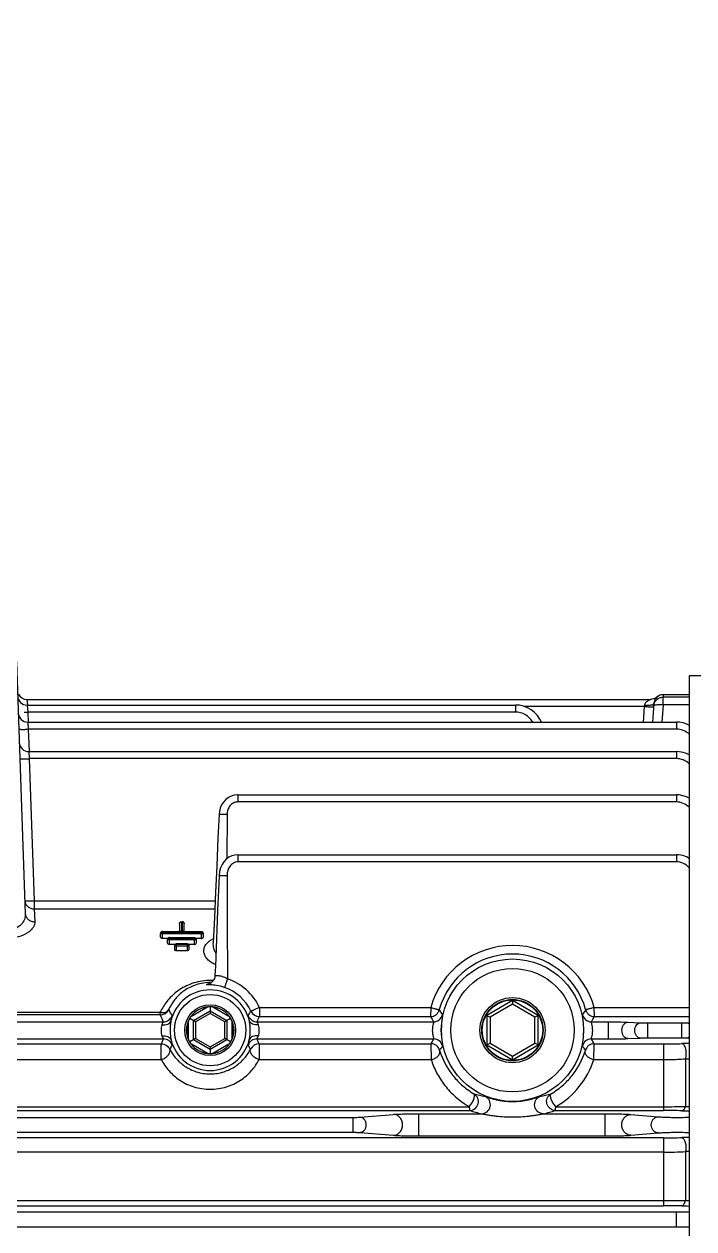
# Model space of a CAD drawing. Header units: millimetres. Extents: x -6 to 705, y -10 to 538.
# Drawn here: x 197.088 to 199.375, y 219.855 to 223.967 of the extents above; entities that cross this region are included whole.
import ezdxf

# ---------------------------------------------------------------- set-up
doc = ezdxf.new("R2010")
doc.units = ezdxf.units.MM
doc.layers.add('02___PRT_ALL_AXES', color=7, linetype='Continuous')

msp = doc.modelspace()

# ---------------------------------------------------------------- linework, layer by layer
at = {"color": 8, "linetype": 'Continuous', "lineweight": -3}
for p, q in [((197.0623, 221.7916), (197.0924, 220.9308)), ((197.0979, 221.6626), (197.0995, 221.6434)), ((197.098, 221.6626), (199.2274, 221.6626)), ((199.2277, 221.6626), (199.2277, 221.6626)), ((199.2382, 221.6481), (199.2338, 221.5849)), ((199.2491, 221.6706), (199.2489, 221.6705)), ((199.2489, 221.6704), (199.2491, 221.6706)), ((199.2704, 221.6787), (199.2698, 221.6701)), ((199.2698, 221.6436), (199.2698, 221.6701)), ((199.3589, 221.6701), (199.2698, 221.6701)), ((199.3589, 221.6787), (199.2703, 221.6787)), ((197.0986, 221.6434), (198.7656, 221.6434)), ((197.0986, 221.6434), (197.1005, 221.6192)), ((198.7656, 221.6192), (197.1005, 221.6192)), ((197.1005, 221.6192), (197.1017, 221.5849)), ((198.7656, 221.6434), (198.7656, 221.6192)), ((199.2053, 221.6384), (198.7957, 221.6384)), ((199.2053, 221.6384), (199.2015, 221.5849)), ((199.206, 221.643), (199.2053, 221.6384)), ((199.2698, 221.6436), (199.2657, 221.5849)), ((199.3589, 221.6436), (199.2698, 221.6436)), ((197.1007, 221.5849), (199.3152, 221.5849)), ((197.1007, 221.5849), (197.1026, 221.5607)), ((199.3152, 221.5849), (199.3152, 221.5607)), ((199.3152, 221.5607), (197.1026, 221.5607)), ((197.1026, 221.5607), (197.1052, 221.4845)), ((197.1042, 221.4845), (199.3152, 221.4845)), ((197.1042, 221.4845), (197.1061, 221.4603)), ((199.3152, 221.4845), (199.3152, 221.4603)), ((199.3152, 221.4603), (197.1061, 221.4603)), ((197.1061, 221.4603), (197.123, 220.9749)), ((197.8183, 221.3369), (197.8182, 221.3126)), ((197.8183, 221.3369), (199.3152, 221.3369)), ((199.3152, 221.3369), (199.3152, 221.3126)), ((197.7549, 221.2801), (197.7538, 221.2704)), ((199.3152, 221.3126), (197.8182, 221.3126)), ((197.7538, 221.2704), (197.781, 221.2704)), ((197.781, 221.2704), (197.7808, 221.1185)), ((197.8183, 221.1325), (197.8182, 221.1081)), ((197.8183, 221.1325), (199.3152, 221.1325)), ((199.3152, 221.1325), (199.3152, 221.1081)), ((199.3152, 221.1081), (197.8182, 221.1081)), ((197.7538, 221.0619), (197.7813, 221.062)), ((197.123, 220.9749), (197.7405, 220.9749)), ((197.123, 220.9749), (197.123, 220.9475)), ((197.123, 220.9475), (197.7393, 220.9475)), ((197.123, 220.9475), (197.1246, 220.9038)), ((197.5544, 220.8656), (197.5542, 220.8639)), ((197.5542, 220.8505), (197.5542, 220.8639)), ((197.5606, 220.8703), (197.6179, 220.8703)), ((197.5606, 220.8465), (197.5606, 220.8703)), ((197.5606, 220.8694), (197.6252, 220.8694)), ((197.6929, 220.8674), (197.5606, 220.8674)), ((197.6187, 220.8974), (197.6189, 220.8986)), ((197.6187, 220.8974), (197.6187, 220.8706)), ((197.6252, 220.9038), (197.6284, 220.9038)), ((197.6252, 220.9038), (197.6252, 220.8694)), ((197.6252, 220.9029), (197.6284, 220.9029)), ((197.6284, 220.9038), (197.6284, 220.8694)), ((197.6284, 220.8694), (197.6929, 220.8694)), ((197.6346, 220.899), (197.6348, 220.8974)), ((197.6348, 220.8706), (197.6348, 220.8974)), ((197.6351, 220.8703), (197.6929, 220.8703)), ((197.6929, 220.8703), (197.6929, 220.8465)), ((197.6991, 220.8656), (197.6993, 220.8639)), ((197.6993, 220.8639), (197.6993, 220.8505)), ((197.6993, 220.8619), (197.5542, 220.8619)), ((197.5784, 220.8465), (197.5606, 220.8465)), ((197.5786, 220.8453), (197.5784, 220.8436)), ((197.5784, 220.83), (197.5784, 220.8436)), ((197.6752, 220.8415), (197.5784, 220.8415)), ((197.5848, 220.85), (197.6687, 220.85)), ((197.5848, 220.8258), (197.5848, 220.85)), ((197.5848, 220.849), (197.6687, 220.849)), ((197.6687, 220.847), (197.5848, 220.847)), ((197.6026, 220.8258), (197.5848, 220.8258)), ((197.6028, 220.8242), (197.6026, 220.8225)), ((197.6026, 220.8087), (197.6026, 220.8225)), ((197.609, 220.829), (197.6445, 220.829)), ((197.609, 220.8044), (197.609, 220.829)), ((197.609, 220.8279), (197.6445, 220.8279)), ((197.6445, 220.8258), (197.609, 220.8258)), ((197.6445, 220.829), (197.6445, 220.8044)), ((197.6507, 220.8242), (197.651, 220.8225)), ((197.6687, 220.8258), (197.651, 220.8258)), ((197.651, 220.8225), (197.651, 220.8087)), ((197.6687, 220.85), (197.6687, 220.8258)), ((197.6749, 220.8453), (197.6752, 220.8436)), ((197.6929, 220.8465), (197.6752, 220.8465)), ((197.6752, 220.8436), (197.6752, 220.83)), ((197.651, 220.8204), (197.6026, 220.8204)), ((197.6445, 220.8044), (197.609, 220.8044)), ((197.6461, 220.8045), (197.6445, 220.8044)), ((197.7181, 220.6911), (197.7172, 220.6909)), ((198.7557, 220.6348), (198.6681, 220.5842)), ((198.7557, 220.6221), (198.6791, 220.5779)), ((198.8434, 220.5842), (198.7557, 220.6348)), ((198.7557, 220.6348), (198.7557, 220.6221)), ((198.8324, 220.5779), (198.7557, 220.6221)), ((197.5529, 220.5942), (196.7329, 220.5942)), ((197.5529, 220.5857), (196.7329, 220.5857)), ((197.5529, 220.5857), (197.5529, 220.5942)), ((197.6594, 220.5817), (197.714, 220.6132)), ((197.6663, 220.5666), (197.7235, 220.5997)), ((197.7235, 220.5909), (197.6739, 220.5622)), ((197.7235, 220.6137), (197.7235, 220.5909)), ((197.7235, 220.5997), (197.7808, 220.5666)), ((197.7732, 220.5622), (197.7235, 220.5909)), ((197.7331, 220.6132), (197.7877, 220.5817)), ((197.8918, 220.6109), (197.8918, 220.58)), ((197.8918, 220.6109), (198.4764, 220.6109)), ((197.8918, 220.58), (198.476, 220.58)), ((198.4764, 220.6109), (198.476, 220.58)), ((198.5059, 220.6039), (198.5056, 220.6025)), ((198.6681, 220.5842), (198.6681, 220.483)), ((198.6681, 220.5842), (198.6791, 220.5779)), ((198.6791, 220.5779), (198.6791, 220.4893)), ((198.8434, 220.5842), (198.8324, 220.5779)), ((198.8324, 220.4893), (198.8324, 220.5779)), ((198.8434, 220.483), (198.8434, 220.5842)), ((199.0059, 220.6025), (199.0056, 220.6039)), ((199.0351, 220.6109), (199.3589, 220.6109)), ((199.0354, 220.58), (199.0351, 220.6109)), ((199.0354, 220.58), (199.3589, 220.58)), ((196.7226, 220.5621), (197.5632, 220.5621)), ((197.6498, 220.5021), (197.6498, 220.5651)), ((197.6739, 220.5622), (197.6542, 220.5737)), ((197.6663, 220.5006), (197.6663, 220.5666)), ((197.6739, 220.5622), (197.6739, 220.505)), ((197.7929, 220.5737), (197.7732, 220.5622)), ((197.7732, 220.505), (197.7732, 220.5622)), ((197.7808, 220.5666), (197.7808, 220.5006)), ((197.7973, 220.5651), (197.7973, 220.5021)), ((197.8838, 220.5621), (198.4864, 220.5621)), ((199.0251, 220.5621), (199.0838, 220.5621)), ((199.0838, 220.5036), (199.0838, 220.5621)), ((199.1493, 220.5609), (199.192, 220.5589)), ((199.2178, 220.5073), (199.2178, 220.5583)), ((199.2178, 220.5583), (199.3338, 220.5583)), ((199.3338, 220.5073), (199.3338, 220.5583)), ((199.3489, 220.5587), (199.3589, 220.5592)), ((196.722, 220.5036), (197.5638, 220.5036)), ((197.6739, 220.505), (197.6542, 220.4936)), ((197.7235, 220.4675), (197.6663, 220.5006)), ((197.6739, 220.505), (197.7235, 220.4763)), ((197.7235, 220.4763), (197.7732, 220.505)), ((197.7808, 220.5006), (197.7235, 220.4675)), ((197.7929, 220.4936), (197.7732, 220.505)), ((197.8833, 220.5036), (198.4867, 220.5036)), ((199.0247, 220.5036), (199.0838, 220.5036)), ((199.1493, 220.5048), (199.192, 220.5068)), ((199.2178, 220.5073), (199.3338, 220.5073)), ((199.3489, 220.507), (199.3589, 220.5065)), ((196.7293, 220.487), (197.5565, 220.487)), ((197.5565, 220.4333), (197.5565, 220.487)), ((197.714, 220.454), (197.6594, 220.4855)), ((197.7235, 220.4763), (197.7235, 220.4535)), ((197.7877, 220.4855), (197.7331, 220.454)), ((197.8906, 220.487), (198.4772, 220.487)), ((197.8906, 220.487), (197.8906, 220.4333)), ((198.4772, 220.487), (198.4779, 220.4333)), ((198.5067, 220.4645), (198.5074, 220.4621)), ((198.6681, 220.483), (198.6791, 220.4893)), ((198.6681, 220.483), (198.7557, 220.4324)), ((198.6791, 220.4893), (198.7557, 220.4451)), ((198.7557, 220.4451), (198.8324, 220.4893)), ((198.7557, 220.4324), (198.8434, 220.483)), ((198.8434, 220.483), (198.8324, 220.4893)), ((199.0041, 220.4621), (199.0047, 220.4645)), ((199.0335, 220.4333), (199.0343, 220.487)), ((199.0343, 220.487), (199.2718, 220.487)), ((199.2718, 220.487), (199.2718, 220.2594)), ((196.7293, 220.4333), (197.5565, 220.4333)), ((197.8906, 220.4333), (198.4779, 220.4333)), ((198.7557, 220.4324), (198.7557, 220.4451)), ((199.0335, 220.4333), (199.2718, 220.4333)), ((199.3463, 220.4357), (199.3589, 220.4359)), ((199.3463, 220.4357), (199.3463, 220.2733)), ((198.6237, 220.3168), (198.6248, 220.3162)), ((198.8867, 220.3162), (198.8877, 220.3168)), ((195.6826, 220.2724), (198.6078, 220.2725)), ((195.6827, 220.2594), (198.609, 220.2594)), ((198.4364, 220.1726), (198.4364, 220.2484)), ((198.4364, 220.2484), (198.6502, 220.2484)), ((198.8612, 220.2484), (199.0726, 220.2484)), ((198.9025, 220.2594), (199.2718, 220.2594)), ((198.9037, 220.2725), (199.2718, 220.2724)), ((199.0726, 220.1726), (199.0726, 220.2484)), ((196.0747, 220.2359), (198.2112, 220.2359)), ((198.2112, 220.1851), (198.2112, 220.2359)), ((198.234, 220.2365), (198.3497, 220.2461)), ((199.1601, 220.246), (199.2535, 220.238)), ((199.2718, 220.1662), (195.014, 220.1662)), ((196.0747, 220.1851), (198.2112, 220.1851)), ((198.234, 220.1844), (198.3497, 220.1749)), ((198.4364, 220.1726), (199.0726, 220.1726)), ((199.1601, 220.1749), (199.2535, 220.183)), ((199.2718, 220.1662), (199.2718, 219.9346)), ((199.2718, 220.1171), (195.014, 220.1171)), ((199.3589, 220.1192), (199.3463, 220.1191)), ((199.3463, 220.1191), (199.3463, 219.9528)), ((195.014, 219.9522), (199.2718, 219.9522)), ((195.014, 219.9346), (199.2718, 219.9346)), ((199.3463, 219.9528), (199.3589, 219.9524)), ((194.9707, 219.9134), (199.3152, 219.9134)), ((199.3152, 219.8628), (199.3152, 219.9134)), ((194.9707, 219.8628), (199.3152, 219.8628))]:
    msp.add_line(p, q, dxfattribs=at)
for points in [[(199.2491, 221.6706), (199.244, 221.6669), (199.2378, 221.6642), (199.2312, 221.6628), (199.2277, 221.6626)], [(198.8542, 221.5849), (198.8493, 221.595), (198.8411, 221.6071), (198.8311, 221.6177), (198.8197, 221.6268), (198.807, 221.634), (198.7935, 221.6392), (198.7792, 221.6424), (198.7656, 221.6434)], [(199.3589, 221.574), (199.3506, 221.5781), (199.3382, 221.5821), (199.3255, 221.5844), (199.3152, 221.5849)], [(199.3589, 221.4733), (199.3503, 221.4775), (199.3379, 221.4817), (199.3252, 221.484), (199.3152, 221.4845)], [(197.8183, 221.3369), (197.816, 221.3368), (197.8057, 221.3355), (197.7955, 221.3324), (197.7858, 221.3274), (197.7769, 221.3206), (197.7691, 221.3123), (197.7627, 221.3026), (197.7579, 221.2918), (197.7549, 221.2801)], [(199.3589, 221.3252), (199.3499, 221.3298), (199.3375, 221.334), (199.3247, 221.3364), (199.3152, 221.3369)], [(197.7538, 221.2704), (197.7501, 221.1892), (197.7458, 221.095)], [(197.8183, 221.1325), (197.8074, 221.1314), (197.7973, 221.1285), (197.7876, 221.1237), (197.7787, 221.117), (197.7707, 221.1086), (197.764, 221.0986), (197.7588, 221.0873), (197.7553, 221.0748), (197.7538, 221.0619)], [(199.3589, 221.12), (199.3493, 221.1252), (199.3368, 221.1296), (199.324, 221.132), (199.3152, 221.1325)], [(197.7458, 221.095), (197.7418, 221.0048), (197.738, 220.9187), (197.7342, 220.8313)], [(197.7538, 221.0619), (197.7516, 221.0098), (197.7489, 220.9426), (197.7462, 220.8773), (197.7437, 220.8139), (197.7412, 220.7524), (197.74, 220.7202)], [(197.6354, 220.8703), (197.6355, 220.8703), (197.6354, 220.8703)], [(197.7378, 220.7099), (197.736, 220.706), (197.7338, 220.7024), (197.7311, 220.6993), (197.7283, 220.6967), (197.7253, 220.6945), (197.7225, 220.6929), (197.72, 220.6918), (197.7181, 220.6911)], [(197.74, 220.7202), (197.7399, 220.7185), (197.7391, 220.7141), (197.7378, 220.7099)]]:
    msp.add_lwpolyline(points, dxfattribs=at)
at = {"color": 1}
msp.add_circle((211.1234, 217.2284), 28.8225, dxfattribs=at)
at = {"color": 8, "linetype": 'Continuous', "lineweight": -3}
for centre, radius in [((198.7557, 220.5336), 0.243), ((198.7557, 220.5336), 0.2108), ((197.7235, 220.5336), 0.1215), ((197.7235, 220.5336), 0.0869), ((198.7557, 220.5336), 0.1111), ((198.7557, 220.5336), 0.1047), ((198.7557, 220.5336), 0.1031), ((197.7235, 220.5336), 0.0805)]:
    msp.add_circle(centre, radius, dxfattribs=at)
for centre, radius, start, end in [((197.0986, 221.6756), 0.0323, 182.269, 270), ((197.0979, 221.6948), 0.0323, 205.3506, 270), ((199.2713, 221.6458), 0.0332, 171.236, 175.9868), ((199.2719, 221.6457), 0.0338, 166.5601, 171.2238), ((199.2704, 221.6464), 0.0323, 90, 131.4163), ((197.1007, 221.6172), 0.0323, 182.2689, 270), ((197.0766, 222.2986), 0.6798, 270.9802, 272.0193), ((199.2545, 222.3437), 0.707, 266.0038, 267.0018), ((199.2152, 221.7818), 0.1391, 266.2003, 268.7636), ((199.215, 221.7651), 0.1224, 268.7037, 271.5052), ((197.1042, 221.5168), 0.0323, 182.2689, 270), ((317.0152, 221.2697), 119.234, 180.099839, 180.269672), ((197.5607, 220.8599), 0.00753, 90.066, 102.7266), ((197.5607, 220.8619), 0.00753, 90.0515, 101.9227), ((197.6929, 220.8619), 0.00753, 78.2983, 89.9493), ((197.6929, 220.8598), 0.00753, 77.1456, 89.9334), ((197.5848, 220.8393), 0.0076, 90.0634, 102.6013), ((197.5848, 220.8414), 0.0076, 90.0494, 101.8012), ((197.609, 220.8181), 0.00768, 90.0608, 102.4708), ((197.609, 220.8202), 0.00768, 90.0472, 101.6711), ((197.6445, 220.8202), 0.00768, 78.5257, 89.9534), ((197.6445, 220.8181), 0.00768, 77.4111, 89.9387), ((197.6687, 220.8414), 0.0076, 78.4078, 89.9513), ((197.6687, 220.8393), 0.0076, 77.2758, 89.9361), ((197.6687, 220.8355), 0.00966, 270.0758, 279.7661), ((197.6929, 220.8565), 0.01, 270.0659, 279.3439), ((197.7674, 220.7721), 0.0806, 113.9289, 119.0947), ((198.7557, 220.5327), 0.29, 15.6304, 164.3702), ((198.7557, 220.534), 0.2594, 15.6198, 164.3802), ((197.7235, 220.5158), 0.1873, 89.9933, 93.8799), ((197.7235, 220.5136), 0.1895, 86.8104, 89.9747), ((197.7236, 220.5325), 0.1856, 24.9593, 71.4992), ((197.7235, 220.5336), 0.1376, 13.2179, 166.7821), ((197.7236, 220.5425), 0.1536, 90.0052, 93.9459), ((197.7273, 220.6087), 0.0828, 95.5874, 96.7042), ((197.7287, 220.5941), 0.0976, 93.0175, 95.5735), ((197.7235, 220.5439), 0.1523, 88.5266, 89.9913), ((197.7235, 220.5339), 0.1534, 24.9554, 71.4898), ((197.5529, 220.618), 0.0323, 270.0339, 333.6317), ((197.9196, 220.7315), 0.3945, 201.6872, 205.4272), ((197.5632, 220.5944), 0.0323, 270.0584, 339.216), ((197.8503, 220.7394), 0.3009, 206.8259, 211.3466), ((197.7235, 220.5336), 0.0802, 96.8646, 143.1354), ((197.7235, 220.5336), 0.0802, 36.8646, 83.1354), ((197.5974, 220.739), 0.3001, 328.6599, 332.11), ((197.8839, 220.5944), 0.0323, 200.8157, 269.9584), ((197.8919, 220.6123), 0.0323, 205.1173, 269.9644), ((197.5374, 220.7271), 0.3837, 334.5326, 337.4647), ((198.476, 220.6107), 0.0307, 270.0495, 344.5237), ((199.0118, 220.8769), 0.6125, 208.9884, 210.9253), ((198.4863, 220.5928), 0.0307, 270.0647, 347.558), ((198.9525, 220.8837), 0.528, 212.1745, 214.2983), ((198.559, 220.8837), 0.528, 325.7017, 327.8255), ((199.0251, 220.5928), 0.0307, 192.4557, 269.9457), ((199.0355, 220.6107), 0.0307, 195.4772, 269.9534), ((198.5045, 220.8741), 0.6069, 329.0658, 331.0204), ((197.7235, 220.5336), 0.0802, 156.8646, 203.1354), ((197.7235, 220.5336), 0.0802, 336.8646, 23.1354), ((197.91, 220.3414), 0.3823, 154.8987, 157.616), ((197.5638, 220.4713), 0.0323, 21.3654, 89.9592), ((197.7235, 220.5336), 0.1376, 193.7509, 346.2491), ((197.8833, 220.4713), 0.0323, 90.0642, 158.68), ((197.5328, 220.3395), 0.387, 22.4005, 25.0848), ((199.0078, 220.1939), 0.6062, 149.2743, 151.0824), ((198.4867, 220.4729), 0.0307, 12.7824, 89.9463), ((199.0248, 220.4729), 0.0307, 90.0558, 167.221), ((198.4993, 220.1913), 0.6113, 28.9252, 30.7181), ((197.8502, 220.3292), 0.2989, 149.0264, 152.2249), ((197.7235, 220.5336), 0.0802, 216.8646, 263.1354), ((197.7235, 220.5336), 0.0802, 276.8646, 323.1354), ((197.5969, 220.3292), 0.2989, 27.775, 30.9735), ((197.8906, 220.4547), 0.0323, 90.0353, 154.6606), ((198.4772, 220.4563), 0.0307, 15.575, 89.9518), ((198.953, 220.1844), 0.5269, 145.9093, 147.8755), ((198.5585, 220.1844), 0.5269, 32.1245, 34.0907), ((199.0343, 220.4563), 0.0307, 90.0493, 164.4253), ((199.2722, 223.2154), 2.7284, 269.9924, 271.2951), ((199.5556, 210.9948), 9.4955, 91.18704, 91.3381), ((198.758, 220.5229), 0.2898, 300.1942, 341.9824), ((198.7597, 220.7955), 0.4979, 254.277, 258.6803), ((198.7524, 220.7929), 0.4952, 281.3077, 285.7351), ((198.7618, 220.7496), 0.5135, 252.6873, 257.4555), ((198.7506, 220.7463), 0.5101, 282.5285, 287.3287), ((199.2722, 223.3791), 3.1067, 269.9936, 271.3666), ((199.2722, 217.5224), 2.737, 88.7089, 90.0076), ((199.5556, 229.7787), 9.5227, 268.666, 268.81664), ((199.5528, 226.5074), 6.2375, 268.10269, 268.21851), ((199.2734, 223.1165), 2.9502, 269.9699, 271.1747), ((199.5599, 209.2874), 10.8818, 91.05845, 91.19029), ((199.2735, 221.4388), 1.3217, 269.9254, 273.1538), ((199.2722, 224.6495), 4.6973, 269.9959, 270.9039), ((199.2722, 216.8733), 3.0613, 88.8458, 90.0069), ((199.558, 230.6945), 10.7629, 268.80646, 268.93977)]:
    msp.add_arc(centre, radius, start, end, dxfattribs=at)
for centre, major_axis, start_param, end_param in [((197.7225, 220.5353), (0.0392, -0.0679), -2.72766, -2.605095), ((197.7225, 220.5353), (0.0392, -0.0679), -3.67809, -3.555525), ((197.7245, 220.5353), (-0.0392, -0.0679), -2.72766, -2.605095), ((197.7245, 220.5353), (-0.0392, -0.0679), -3.67809, -3.555525), ((197.7215, 220.5336), (-0.0784, 0), -0.536498, -0.413932), ((197.7255, 220.5336), (-0.0784, 0), -2.72766, -2.605095), ((197.7215, 220.5336), (-0.0784, 0), 0.413932, 0.536498), ((197.7225, 220.5319), (-0.0392, -0.0679), -0.536498, -0.413932), ((197.7245, 220.5319), (0.0392, -0.0679), 0.413932, 0.536498), ((197.7255, 220.5336), (-0.0784, 0), 2.605095, 2.72766), ((197.7225, 220.5319), (-0.0392, -0.0679), 0.413932, 0.536498), ((197.7245, 220.5319), (0.0392, -0.0679), -0.536498, -0.413932)]:
    msp.add_ellipse(centre, major_axis=major_axis, ratio=0.999675, start_param=start_param, end_param=end_param, dxfattribs=at)
for points, knots in [([(199.2277, 221.6626), (199.2278, 221.6625), (199.2273, 221.6624), (199.227, 221.6623), (199.2262, 221.662), (199.2252, 221.6615), (199.2237, 221.6608), (199.2221, 221.6601), (199.2198, 221.6589), (199.2168, 221.6571), (199.2134, 221.6546), (199.209, 221.6504), (199.2065, 221.6461), (199.206, 221.643)], [0, 0, 0, 0, 0.010597, 0.024057, 0.042117, 0.088438, 0.142762, 0.201978, 0.265057, 0.399411, 0.541334, 0.688942, 1, 1, 1, 1]), ([(199.2182, 221.6428), (199.2224, 221.6429), (199.2281, 221.6433), (199.2345, 221.6449), (199.2368, 221.646), (199.2375, 221.6467)], [0, 0, 0, 0, 0.630207, 0.851575, 1, 1, 1, 1]), ([(199.2375, 221.6467), (199.2376, 221.6468), (199.2379, 221.6472), (199.2381, 221.6477), (199.2382, 221.6481)], [0, 0, 0, 0, 0.283165, 1, 1, 1, 1]), ([(199.2376, 221.6402), (199.2379, 221.6442), (199.24, 221.6522), (199.2473, 221.6621), (199.2577, 221.6686), (199.2658, 221.6701), (199.2698, 221.6701)], [0, 0, 0, 0, 0.249656, 0.499506, 0.749642, 1, 1, 1, 1]), ([(199.2489, 221.6705), (199.2484, 221.67), (199.2437, 221.6654), (199.2404, 221.6592), (199.239, 221.6535)], [0, 0, 0, 0, 0.105032, 1, 1, 1, 1]), ([(198.8248, 221.585), (198.8189, 221.5952), (198.8014, 221.6128), (198.7774, 221.6192), (198.7656, 221.6192)], [0, 0, 0, 0, 0.499891, 1, 1, 1, 1]), ([(199.2176, 221.6376), (199.2202, 221.6375), (199.2241, 221.6373), (199.2289, 221.6372), (199.2318, 221.6371), (199.2341, 221.6372), (199.2359, 221.6372), (199.2368, 221.6373), (199.2374, 221.6374), (199.2374, 221.6376)], [0, 0, 0, 0, 0.405962, 0.577719, 0.723715, 0.841002, 0.926824, 0.979692, 1, 1, 1, 1]), ([(199.2383, 221.6413), (199.2382, 221.6412), (199.2379, 221.6409), (199.2376, 221.6405), (199.2376, 221.6402)], [0, 0, 0, 0, 0.300403, 1, 1, 1, 1]), ([(199.2698, 221.6436), (199.2662, 221.6438), (199.2595, 221.6441), (199.2503, 221.6439), (199.2438, 221.6432), (199.2401, 221.6422), (199.2388, 221.6416), (199.2383, 221.6413)], [0, 0, 0, 0, 0.337893, 0.63704, 0.86449, 0.944338, 1, 1, 1, 1]), ([(197.0703, 221.561), (197.0703, 221.5609), (197.0706, 221.5608), (197.071, 221.5607), (197.0718, 221.5606), (197.0734, 221.5605), (197.0761, 221.5604), (197.0801, 221.5603), (197.0849, 221.5603), (197.0925, 221.5604), (197.0985, 221.5606), (197.1026, 221.5607)], [0, 0, 0, 0, 0.006429, 0.021404, 0.04549, 0.078639, 0.171086, 0.295083, 0.446103, 0.618508, 1, 1, 1, 1]), ([(199.359, 221.5444), (199.353, 221.5495), (199.3391, 221.5578), (199.3231, 221.5607), (199.3152, 221.5607)], [0, 0, 0, 0, 0.500003, 1, 1, 1, 1]), ([(197.0739, 221.4606), (197.0739, 221.4605), (197.0741, 221.4604), (197.0746, 221.4603), (197.0754, 221.4602), (197.0769, 221.4601), (197.0796, 221.4599), (197.0836, 221.4599), (197.0884, 221.4599), (197.096, 221.46), (197.102, 221.4601), (197.1061, 221.4603)], [0, 0, 0, 0, 0.006429, 0.021404, 0.04549, 0.078639, 0.171086, 0.295083, 0.446103, 0.618508, 1, 1, 1, 1]), ([(199.359, 221.4432), (199.3531, 221.4485), (199.3392, 221.4572), (199.3232, 221.4603), (199.3152, 221.4603)], [0, 0, 0, 0, 0.500046, 1, 1, 1, 1]), ([(197.8182, 221.3126), (197.8131, 221.3126), (197.8026, 221.31), (197.7903, 221.2999), (197.7827, 221.286), (197.781, 221.2755), (197.781, 221.2704)], [0, 0, 0, 0, 0.249712, 0.499636, 0.749763, 1, 1, 1, 1]), ([(199.359, 221.2944), (199.3532, 221.3), (199.3395, 221.3092), (199.3232, 221.3126), (199.3152, 221.3126)], [0, 0, 0, 0, 0.50013, 1, 1, 1, 1]), ([(197.8182, 221.1081), (197.8128, 221.1081), (197.8019, 221.1049), (197.7899, 221.0933), (197.7828, 221.0783), (197.7813, 221.0674), (197.7813, 221.062)], [0, 0, 0, 0, 0.249285, 0.499219, 0.74955, 1, 1, 1, 1]), ([(199.359, 221.088), (199.3534, 221.094), (199.34, 221.1042), (199.3234, 221.1081), (199.3152, 221.1081)], [0, 0, 0, 0, 0.50032, 1, 1, 1, 1]), ([(197.0908, 220.9751), (197.0908, 220.9751), (197.0911, 220.9749), (197.0915, 220.9749), (197.0923, 220.9748), (197.0939, 220.9746), (197.0966, 220.9745), (197.1006, 220.9745), (197.1054, 220.9745), (197.113, 220.9745), (197.1189, 220.9747), (197.123, 220.9749)], [0, 0, 0, 0, 0.006428, 0.0214, 0.045483, 0.078631, 0.171077, 0.295072, 0.446094, 0.618502, 1, 1, 1, 1]), ([(197.0908, 220.9751), (197.0909, 220.9715), (197.0929, 220.9639), (197.1002, 220.9548), (197.1108, 220.9488), (197.1189, 220.9475), (197.123, 220.9475)], [0, 0, 0, 0, 0.236807, 0.481429, 0.736859, 1, 1, 1, 1]), ([(197.0924, 220.9308), (197.0926, 220.9244), (197.0901, 220.9107), (197.078, 220.8921), (197.0572, 220.8777), (197.0392, 220.8743), (197.0298, 220.8744)], [0, 0, 0, 0, 0.205972, 0.432652, 0.696407, 1, 1, 1, 1]), ([(197.0924, 220.9308), (197.0925, 220.9272), (197.0945, 220.9198), (197.1018, 220.9108), (197.1124, 220.905), (197.1205, 220.9037), (197.1246, 220.9038)], [0, 0, 0, 0, 0.23405, 0.47789, 0.734679, 1, 1, 1, 1]), ([(197.1246, 220.9038), (197.1247, 220.9004), (197.1237, 220.8933), (197.1188, 220.8832), (197.1107, 220.8737), (197.0947, 220.8613), (197.0674, 220.8501), (197.0429, 220.8471), (197.0298, 220.8471)], [0, 0, 0, 0, 0.083438, 0.173977, 0.27626, 0.393284, 0.673413, 1, 1, 1, 1]), ([(197.5542, 220.8639), (197.5542, 220.8651), (197.5553, 220.8677), (197.5578, 220.8689), (197.5591, 220.8692)], [0, 0, 0, 0, 0.475413, 1, 1, 1, 1]), ([(197.5542, 220.8619), (197.5542, 220.8631), (197.5553, 220.8657), (197.5577, 220.8669), (197.559, 220.8672)], [0, 0, 0, 0, 0.475183, 1, 1, 1, 1]), ([(197.5606, 220.8703), (197.5593, 220.8703), (197.5564, 220.8694), (197.5548, 220.8669), (197.5544, 220.8656)], [0, 0, 0, 0, 0.499827, 1, 1, 1, 1]), ([(197.6184, 220.8703), (197.619, 220.8703), (197.6212, 220.8702), (197.6235, 220.8698), (197.6252, 220.8694)], [0, 0, 0, 0, 0.243481, 1, 1, 1, 1]), ([(197.6187, 220.8974), (197.6187, 220.899), (197.6201, 220.9024), (197.6235, 220.9038), (197.6252, 220.9038)], [0, 0, 0, 0, 0.499195, 1, 1, 1, 1]), ([(197.6187, 220.8706), (197.6187, 220.8711), (197.6188, 220.8719), (197.6199, 220.8728), (197.6216, 220.8723), (197.6234, 220.8711), (197.6246, 220.87), (197.6252, 220.8694)], [0, 0, 0, 0, 0.15979, 0.2586, 0.455887, 0.705626, 1, 1, 1, 1]), ([(197.6189, 220.8986), (197.6192, 220.8999), (197.621, 220.9022), (197.6238, 220.9029), (197.6252, 220.9029)], [0, 0, 0, 0, 0.478103, 1, 1, 1, 1]), ([(197.6348, 220.8974), (197.6348, 220.899), (197.6335, 220.9024), (197.63, 220.9038), (197.6284, 220.9038)], [0, 0, 0, 0, 0.499205, 1, 1, 1, 1]), ([(197.6284, 220.9029), (197.6297, 220.9029), (197.6323, 220.9022), (197.6342, 220.9001), (197.6346, 220.899)], [0, 0, 0, 0, 0.519518, 1, 1, 1, 1]), ([(197.6348, 220.8706), (197.6348, 220.8711), (197.6348, 220.8719), (197.6336, 220.8728), (197.6319, 220.8723), (197.6302, 220.8711), (197.629, 220.87), (197.6284, 220.8694)], [0, 0, 0, 0, 0.15957, 0.258483, 0.45578, 0.705561, 1, 1, 1, 1]), ([(197.6351, 220.8703), (197.6346, 220.8703), (197.6323, 220.8702), (197.63, 220.8698), (197.6284, 220.8694)], [0, 0, 0, 0, 0.243499, 1, 1, 1, 1]), ([(197.6929, 220.8703), (197.6943, 220.8703), (197.6971, 220.8694), (197.6988, 220.8669), (197.6991, 220.8656)], [0, 0, 0, 0, 0.499827, 1, 1, 1, 1]), ([(197.6993, 220.8639), (197.6993, 220.8651), (197.6982, 220.8677), (197.6957, 220.8689), (197.6944, 220.8692)], [0, 0, 0, 0, 0.475328, 1, 1, 1, 1]), ([(197.6993, 220.8619), (197.6993, 220.8631), (197.6983, 220.8657), (197.6959, 220.8669), (197.6946, 220.8672)], [0, 0, 0, 0, 0.475236, 1, 1, 1, 1]), ([(197.5606, 220.8465), (197.5598, 220.8465), (197.5581, 220.8467), (197.5556, 220.8477), (197.5542, 220.8494), (197.5542, 220.8505)], [0, 0, 0, 0, 0.32728, 0.607389, 1, 1, 1, 1]), ([(197.5784, 220.8436), (197.5784, 220.8448), (197.5795, 220.8474), (197.582, 220.8486), (197.5833, 220.8489)], [0, 0, 0, 0, 0.473758, 1, 1, 1, 1]), ([(197.5784, 220.8415), (197.5784, 220.8427), (197.5795, 220.8453), (197.5819, 220.8465), (197.5832, 220.8468)], [0, 0, 0, 0, 0.47355, 1, 1, 1, 1]), ([(197.5848, 220.8258), (197.5839, 220.8258), (197.5823, 220.8261), (197.5797, 220.8271), (197.5784, 220.8289), (197.5784, 220.83)], [0, 0, 0, 0, 0.325001, 0.603412, 1, 1, 1, 1]), ([(197.5848, 220.85), (197.5835, 220.85), (197.5806, 220.8491), (197.579, 220.8466), (197.5786, 220.8453)], [0, 0, 0, 0, 0.499826, 1, 1, 1, 1]), ([(197.6026, 220.8225), (197.6026, 220.8237), (197.6037, 220.8263), (197.6062, 220.8275), (197.6075, 220.8278)], [0, 0, 0, 0, 0.472018, 1, 1, 1, 1]), ([(197.6026, 220.8204), (197.6026, 220.8216), (197.6037, 220.8241), (197.6061, 220.8253), (197.6074, 220.8256)], [0, 0, 0, 0, 0.471834, 1, 1, 1, 1]), ([(197.609, 220.829), (197.6076, 220.829), (197.6048, 220.8281), (197.6032, 220.8255), (197.6028, 220.8242)], [0, 0, 0, 0, 0.499824, 1, 1, 1, 1]), ([(197.6445, 220.829), (197.6459, 220.829), (197.6487, 220.8281), (197.6504, 220.8255), (197.6507, 220.8242)], [0, 0, 0, 0, 0.499824, 1, 1, 1, 1]), ([(197.651, 220.8225), (197.651, 220.8237), (197.6498, 220.8263), (197.6473, 220.8275), (197.646, 220.8278)], [0, 0, 0, 0, 0.471932, 1, 1, 1, 1]), ([(197.651, 220.8204), (197.651, 220.8216), (197.6499, 220.8241), (197.6475, 220.8253), (197.6462, 220.8256)], [0, 0, 0, 0, 0.471889, 1, 1, 1, 1]), ([(197.6687, 220.85), (197.6701, 220.85), (197.6729, 220.8491), (197.6746, 220.8466), (197.6749, 220.8453)], [0, 0, 0, 0, 0.499826, 1, 1, 1, 1]), ([(197.6752, 220.8436), (197.6752, 220.8448), (197.674, 220.8474), (197.6715, 220.8486), (197.6702, 220.8489)], [0, 0, 0, 0, 0.473672, 1, 1, 1, 1]), ([(197.6752, 220.83), (197.6752, 220.8291), (197.6739, 220.8269), (197.6716, 220.8262), (197.6703, 220.826)], [0, 0, 0, 0, 0.410222, 1, 1, 1, 1]), ([(197.6752, 220.8415), (197.6752, 220.8427), (197.6741, 220.8453), (197.6717, 220.8465), (197.6704, 220.8468)], [0, 0, 0, 0, 0.473604, 1, 1, 1, 1]), ([(197.6993, 220.8505), (197.6993, 220.8496), (197.698, 220.8475), (197.6958, 220.8468), (197.6945, 220.8466)], [0, 0, 0, 0, 0.405775, 1, 1, 1, 1]), ([(197.7414, 220.7572), (197.7359, 220.7594), (197.726, 220.7647), (197.7139, 220.775), (197.7058, 220.7866), (197.7017, 220.7989), (197.7018, 220.8114), (197.7065, 220.8234), (197.7155, 220.8342), (197.7236, 220.8399), (197.7282, 220.8425)], [0, 0, 0, 0, 0.156876, 0.295013, 0.416812, 0.526942, 0.632132, 0.740723, 0.861161, 1, 1, 1, 1]), ([(197.743, 220.797), (197.7398, 220.8022), (197.7351, 220.8134), (197.7339, 220.8255), (197.7342, 220.8313)], [0, 0, 0, 0, 0.50895, 1, 1, 1, 1]), ([(197.609, 220.8044), (197.6081, 220.8044), (197.6064, 220.8047), (197.6039, 220.8058), (197.6026, 220.8076), (197.6026, 220.8087)], [0, 0, 0, 0, 0.322703, 0.59943, 1, 1, 1, 1]), ([(197.651, 220.8087), (197.651, 220.8078), (197.6497, 220.8056), (197.6475, 220.8048), (197.6461, 220.8045)], [0, 0, 0, 0, 0.41463, 1, 1, 1, 1]), ([(197.7108, 220.7027), (197.6915, 220.7014), (197.6551, 220.6932), (197.6091, 220.6672), (197.575, 220.6335), (197.559, 220.6075), (197.5529, 220.5942)], [0, 0, 0, 0, 0.289348, 0.547868, 0.78116, 1, 1, 1, 1]), ([(197.7489, 220.7192), (197.7477, 220.7194), (197.7455, 220.7195), (197.7425, 220.7196), (197.7411, 220.7197), (197.74, 220.72), (197.74, 220.7202)], [0, 0, 0, 0, 0.423685, 0.735562, 0.926542, 1, 1, 1, 1]), ([(197.7825, 220.7085), (197.7768, 220.7119), (197.7659, 220.7167), (197.7542, 220.7188), (197.7489, 220.7192)], [0, 0, 0, 0, 0.554873, 1, 1, 1, 1]), ([(197.7825, 220.7085), (197.7812, 220.7048), (197.7794, 220.6995), (197.7771, 220.6927), (197.7756, 220.6884), (197.7743, 220.6848), (197.7734, 220.6821), (197.7727, 220.6804), (197.7724, 220.6796), (197.7722, 220.6794)], [0, 0, 0, 0, 0.377137, 0.547736, 0.697214, 0.820904, 0.914427, 0.974802, 1, 1, 1, 1]), ([(197.713, 220.6958), (197.6961, 220.6947), (197.6649, 220.6872), (197.6266, 220.6642), (197.5992, 220.6359), (197.5866, 220.6145), (197.5818, 220.6036)], [0, 0, 0, 0, 0.302338, 0.560673, 0.788445, 1, 1, 1, 1]), ([(197.7235, 220.6883), (197.7218, 220.6884), (197.7195, 220.6885), (197.7165, 220.6886), (197.7147, 220.6887), (197.7133, 220.6888), (197.7121, 220.6889), (197.7113, 220.689), (197.7108, 220.6891), (197.7104, 220.6893), (197.7106, 220.6896), (197.711, 220.6898), (197.7117, 220.69), (197.7128, 220.6902), (197.7147, 220.6906), (197.7164, 220.6909), (197.7176, 220.691)], [0, 0, 0, 0, 0.246334, 0.347048, 0.43267, 0.503199, 0.558742, 0.599475, 0.625776, 0.639013, 0.649307, 0.671311, 0.707503, 0.758324, 0.823949, 1, 1, 1, 1]), ([(197.7722, 220.6794), (197.7632, 220.6824), (197.7471, 220.6863), (197.7306, 220.6879), (197.7235, 220.6883)], [0, 0, 0, 0, 0.573852, 1, 1, 1, 1]), ([(197.5529, 220.5942), (197.556, 220.5937), (197.5619, 220.593), (197.5704, 220.5943), (197.5774, 220.5978), (197.5807, 220.6016), (197.5818, 220.6036)], [0, 0, 0, 0, 0.285873, 0.547984, 0.782922, 1, 1, 1, 1]), ([(197.5934, 220.5829), (197.5935, 220.5828), (197.5934, 220.5822), (197.5933, 220.5813), (197.5929, 220.5798), (197.5925, 220.5778), (197.5919, 220.5753), (197.5908, 220.5711), (197.59, 220.5676), (197.5896, 220.5651)], [0, 0, 0, 0, 0.026447, 0.080504, 0.163108, 0.274391, 0.414174, 0.582199, 1, 1, 1, 1]), ([(197.8575, 220.5651), (197.857, 220.5676), (197.8563, 220.5711), (197.8552, 220.5753), (197.8546, 220.5778), (197.8541, 220.5798), (197.8538, 220.5813), (197.8537, 220.5822), (197.8536, 220.5828), (197.8537, 220.5829)], [0, 0, 0, 0, 0.418042, 0.585955, 0.725475, 0.836573, 0.919274, 0.973536, 1, 1, 1, 1]), ([(197.8918, 220.6109), (197.8882, 220.6093), (197.883, 220.6068), (197.8763, 220.6038), (197.872, 220.602), (197.8684, 220.6005), (197.8656, 220.5995), (197.8639, 220.5988), (197.863, 220.5986), (197.8627, 220.5986), (197.8626, 220.5986)], [0, 0, 0, 0, 0.37519, 0.544991, 0.694492, 0.818464, 0.91262, 0.973371, 0.99078, 1, 1, 1, 1]), ([(198.4764, 220.6109), (198.4801, 220.6098), (198.4854, 220.6084), (198.4922, 220.6066), (198.4965, 220.6056), (198.5002, 220.6047), (198.5029, 220.6042), (198.5047, 220.6039), (198.5055, 220.6038), (198.5058, 220.6038), (198.5059, 220.6039)], [0, 0, 0, 0, 0.374288, 0.544595, 0.694237, 0.81837, 0.912462, 0.973502, 0.991073, 1, 1, 1, 1]), ([(198.5163, 220.5861), (198.5164, 220.586), (198.5164, 220.5856), (198.5164, 220.5847), (198.5163, 220.5834), (198.516, 220.5808), (198.5155, 220.5766), (198.5148, 220.5703), (198.5139, 220.5625), (198.5132, 220.5535), (198.5127, 220.5435), (198.5125, 220.5329), (198.5127, 220.5224), (198.5133, 220.5124), (198.5141, 220.5033), (198.515, 220.4955), (198.5158, 220.4892), (198.5163, 220.485), (198.5166, 220.4824), (198.5167, 220.4811), (198.5167, 220.4803), (198.5167, 220.4798), (198.5166, 220.4797)], [0, 0, 0, 0, 0.004131, 0.012207, 0.024329, 0.040502, 0.084818, 0.144454, 0.218281, 0.304324, 0.399622, 0.499965, 0.600304, 0.695591, 0.781641, 0.855484, 0.915135, 0.959468, 0.975655, 0.98779, 0.995872, 1, 1, 1, 1]), ([(198.9949, 220.4797), (198.9948, 220.4798), (198.9948, 220.4803), (198.9948, 220.4811), (198.9949, 220.4824), (198.9952, 220.485), (198.9957, 220.4892), (198.9965, 220.4955), (198.9974, 220.5033), (198.9982, 220.5123), (198.9987, 220.5223), (198.9989, 220.5329), (198.9988, 220.5434), (198.9983, 220.5535), (198.9975, 220.5625), (198.9967, 220.5703), (198.996, 220.5766), (198.9954, 220.5808), (198.9952, 220.5834), (198.9951, 220.5847), (198.9951, 220.5856), (198.9951, 220.586), (198.9952, 220.5861)], [0, 0, 0, 0, 0.004118, 0.012171, 0.024272, 0.040419, 0.084649, 0.144228, 0.217992, 0.303981, 0.399305, 0.499661, 0.600075, 0.695411, 0.78154, 0.855416, 0.915108, 0.959454, 0.975645, 0.987782, 0.995866, 1, 1, 1, 1]), ([(199.0351, 220.6109), (199.0314, 220.6098), (199.0261, 220.6084), (199.0193, 220.6066), (199.0149, 220.6056), (199.0113, 220.6047), (199.0085, 220.6042), (199.0068, 220.6039), (199.0059, 220.6038), (199.0056, 220.6038), (199.0056, 220.6039)], [0, 0, 0, 0, 0.374277, 0.544584, 0.694228, 0.818364, 0.91246, 0.973502, 0.991073, 1, 1, 1, 1]), ([(197.5582, 220.5517), (197.557, 220.549), (197.5563, 220.5425), (197.5564, 220.5328), (197.5564, 220.5231), (197.5573, 220.5167), (197.5585, 220.514)], [0, 0, 0, 0, 0.233934, 0.499713, 0.765587, 1, 1, 1, 1]), ([(197.5582, 220.5517), (197.5618, 220.5513), (197.5688, 220.5512), (197.5784, 220.5534), (197.5859, 220.558), (197.5889, 220.5627), (197.5896, 220.5651)], [0, 0, 0, 0, 0.296946, 0.567083, 0.799225, 1, 1, 1, 1]), ([(197.5632, 220.5621), (197.5633, 220.562), (197.5632, 220.5616), (197.563, 220.5611), (197.5625, 220.5601), (197.5615, 220.5584), (197.5599, 220.5555), (197.5588, 220.5531), (197.5582, 220.5517)], [0, 0, 0, 0, 0.026123, 0.084226, 0.174421, 0.294254, 0.608429, 1, 1, 1, 1]), ([(197.5896, 220.5651), (197.5884, 220.5599), (197.5871, 220.5492), (197.5866, 220.533), (197.5873, 220.5168), (197.5887, 220.5061), (197.5899, 220.5009)], [0, 0, 0, 0, 0.246845, 0.499947, 0.753072, 1, 1, 1, 1]), ([(197.8572, 220.5009), (197.8584, 220.5061), (197.8598, 220.5168), (197.8604, 220.533), (197.86, 220.5492), (197.8587, 220.5599), (197.8575, 220.5651)], [0, 0, 0, 0, 0.24692, 0.500042, 0.753151, 1, 1, 1, 1]), ([(197.8889, 220.5517), (197.8853, 220.5513), (197.8783, 220.5512), (197.8687, 220.5534), (197.8612, 220.558), (197.8582, 220.5627), (197.8575, 220.5651)], [0, 0, 0, 0, 0.296946, 0.567083, 0.799225, 1, 1, 1, 1]), ([(197.8889, 220.5517), (197.8883, 220.5531), (197.8871, 220.5555), (197.8856, 220.5584), (197.8846, 220.5601), (197.8841, 220.5611), (197.8839, 220.5616), (197.8838, 220.562), (197.8838, 220.5621)], [0, 0, 0, 0, 0.391686, 0.70573, 0.825512, 0.915803, 0.973955, 1, 1, 1, 1]), ([(197.8885, 220.514), (197.8898, 220.5167), (197.8906, 220.5231), (197.8906, 220.5328), (197.8908, 220.5425), (197.8901, 220.549), (197.8889, 220.5517)], [0, 0, 0, 0, 0.234382, 0.500244, 0.766049, 1, 1, 1, 1]), ([(198.4864, 220.5621), (198.4864, 220.562), (198.4865, 220.5617), (198.4864, 220.5609), (198.486, 220.5591), (198.4852, 220.5564), (198.4843, 220.5528), (198.4834, 220.5485), (198.4823, 220.5418), (198.4817, 220.5328), (198.4824, 220.5238), (198.4836, 220.5171), (198.4846, 220.5128), (198.4855, 220.5092), (198.4863, 220.5065), (198.4867, 220.5048), (198.4868, 220.5039), (198.4868, 220.5036), (198.4867, 220.5036)], [0, 0, 0, 0, 0.004596, 0.013487, 0.044872, 0.093298, 0.156268, 0.231123, 0.315282, 0.49988, 0.684448, 0.768605, 0.843495, 0.906539, 0.955059, 0.986519, 0.995417, 1, 1, 1, 1]), ([(199.0247, 220.5036), (199.0247, 220.5036), (199.0246, 220.5039), (199.0247, 220.5048), (199.0252, 220.5065), (199.0259, 220.5092), (199.0269, 220.5128), (199.0279, 220.5171), (199.0291, 220.5238), (199.0298, 220.5328), (199.0292, 220.5418), (199.0281, 220.5485), (199.0271, 220.5528), (199.0262, 220.5564), (199.0255, 220.5591), (199.0251, 220.5609), (199.025, 220.5617), (199.025, 220.562), (199.0251, 220.5621)], [0, 0, 0, 0, 0.004563, 0.013398, 0.044795, 0.093181, 0.15611, 0.23095, 0.315068, 0.499714, 0.684444, 0.768679, 0.843597, 0.906615, 0.955087, 0.98651, 0.995401, 1, 1, 1, 1]), ([(199.0838, 220.5621), (199.0957, 220.5621), (199.1175, 220.5619), (199.1394, 220.5613), (199.1493, 220.5609)], [0, 0, 0, 0, 0.544701, 1, 1, 1, 1]), ([(199.1493, 220.5048), (199.1466, 220.5049), (199.141, 220.5068), (199.1345, 220.5133), (199.1304, 220.5224), (199.129, 220.5328), (199.1304, 220.5433), (199.1345, 220.5524), (199.141, 220.5589), (199.1466, 220.5608), (199.1493, 220.5609)], [0, 0, 0, 0, 0.106635, 0.225181, 0.358013, 0.5, 0.641987, 0.774819, 0.893365, 1, 1, 1, 1]), ([(199.192, 220.5068), (199.1895, 220.5069), (199.1843, 220.5086), (199.1783, 220.5147), (199.1744, 220.5231), (199.1731, 220.5328), (199.1744, 220.5425), (199.1783, 220.551), (199.1843, 220.5571), (199.1895, 220.5588), (199.192, 220.5589)], [0, 0, 0, 0, 0.106648, 0.225193, 0.358015, 0.49999, 0.641967, 0.774796, 0.893348, 1, 1, 1, 1]), ([(199.192, 220.5589), (199.1938, 220.5588), (199.2024, 220.5585), (199.211, 220.5583), (199.2178, 220.5583)], [0, 0, 0, 0, 0.211585, 1, 1, 1, 1]), ([(199.3338, 220.5583), (199.3352, 220.5583), (199.3402, 220.5584), (199.3453, 220.5585), (199.3489, 220.5587)], [0, 0, 0, 0, 0.28632, 1, 1, 1, 1]), ([(199.359, 220.5546), (199.3582, 220.5552), (199.3553, 220.5574), (199.3516, 220.5586), (199.3489, 220.5587)], [0, 0, 0, 0, 0.261957, 1, 1, 1, 1]), ([(197.5585, 220.514), (197.5621, 220.5144), (197.5691, 220.5146), (197.5787, 220.5124), (197.5862, 220.5079), (197.5892, 220.5032), (197.5899, 220.5009)], [0, 0, 0, 0, 0.297057, 0.567126, 0.799205, 1, 1, 1, 1]), ([(197.5585, 220.514), (197.5592, 220.5126), (197.5604, 220.5101), (197.562, 220.5073), (197.563, 220.5056), (197.5635, 220.5046), (197.5638, 220.504), (197.5639, 220.5036), (197.5638, 220.5036)], [0, 0, 0, 0, 0.390731, 0.705002, 0.825126, 0.915688, 0.974019, 1, 1, 1, 1]), ([(197.5899, 220.5009), (197.5904, 220.4984), (197.5912, 220.4949), (197.5923, 220.4906), (197.5929, 220.4881), (197.5934, 220.4862), (197.5937, 220.4847), (197.5939, 220.4837), (197.5939, 220.4832), (197.5939, 220.4831)], [0, 0, 0, 0, 0.417671, 0.585656, 0.725434, 0.83677, 0.91949, 0.97362, 1, 1, 1, 1]), ([(197.8532, 220.4831), (197.8531, 220.4832), (197.8532, 220.4837), (197.8533, 220.4847), (197.8537, 220.4862), (197.8542, 220.4881), (197.8548, 220.4906), (197.8559, 220.4949), (197.8567, 220.4984), (197.8572, 220.5009)], [0, 0, 0, 0, 0.026393, 0.080465, 0.163141, 0.274528, 0.414392, 0.582417, 1, 1, 1, 1]), ([(197.8885, 220.514), (197.885, 220.5144), (197.878, 220.5146), (197.8684, 220.5124), (197.8609, 220.5079), (197.8579, 220.5032), (197.8572, 220.5009)], [0, 0, 0, 0, 0.297058, 0.567127, 0.799205, 1, 1, 1, 1]), ([(197.8833, 220.5036), (197.8832, 220.5036), (197.8833, 220.504), (197.8836, 220.5046), (197.8841, 220.5056), (197.8851, 220.5073), (197.8867, 220.5101), (197.8879, 220.5126), (197.8885, 220.514)], [0, 0, 0, 0, 0.026027, 0.084368, 0.174892, 0.295026, 0.609347, 1, 1, 1, 1]), ([(199.0838, 220.5036), (199.0957, 220.5036), (199.1175, 220.5038), (199.1394, 220.5043), (199.1493, 220.5048)], [0, 0, 0, 0, 0.544702, 1, 1, 1, 1]), ([(199.192, 220.5068), (199.1938, 220.5069), (199.2024, 220.5072), (199.211, 220.5073), (199.2178, 220.5073)], [0, 0, 0, 0, 0.211567, 1, 1, 1, 1]), ([(199.3338, 220.5073), (199.3352, 220.5073), (199.3402, 220.5073), (199.3453, 220.5072), (199.3489, 220.507)], [0, 0, 0, 0, 0.286369, 1, 1, 1, 1]), ([(199.3489, 220.507), (199.3497, 220.507), (199.3534, 220.5075), (199.3568, 220.5093), (199.359, 220.511)], [0, 0, 0, 0, 0.24288, 1, 1, 1, 1]), ([(197.5565, 220.487), (197.5625, 220.487), (197.5747, 220.4834), (197.5831, 220.4739), (197.5857, 220.4685)], [0, 0, 0, 0, 0.499897, 1, 1, 1, 1]), ([(197.5565, 220.4333), (197.5612, 220.4346), (197.57, 220.4386), (197.5791, 220.4462), (197.5841, 220.4534), (197.5869, 220.46), (197.5869, 220.4656), (197.5857, 220.4685)], [0, 0, 0, 0, 0.29107, 0.569857, 0.695277, 0.808208, 1, 1, 1, 1]), ([(197.5857, 220.4685), (197.5913, 220.4577), (197.6057, 220.4362), (197.6362, 220.4089), (197.6765, 220.389), (197.7075, 220.3842), (197.7235, 220.3842)], [0, 0, 0, 0, 0.215941, 0.453573, 0.716712, 1, 1, 1, 1]), ([(197.7235, 220.3842), (197.7395, 220.3842), (197.7706, 220.389), (197.8109, 220.4089), (197.8414, 220.4362), (197.8558, 220.4577), (197.8614, 220.4685)], [0, 0, 0, 0, 0.283297, 0.546445, 0.784092, 1, 1, 1, 1]), ([(197.8906, 220.4333), (197.8858, 220.4344), (197.8771, 220.4387), (197.8679, 220.4462), (197.863, 220.4534), (197.8608, 220.4586), (197.86, 220.4638), (197.8608, 220.4671), (197.8614, 220.4685)], [0, 0, 0, 0, 0.290635, 0.568754, 0.694002, 0.806278, 0.905206, 1, 1, 1, 1]), ([(198.4779, 220.4333), (198.4822, 220.4341), (198.4905, 220.4368), (198.5006, 220.4436), (198.5072, 220.4523), (198.5081, 220.4593), (198.5074, 220.4621)], [0, 0, 0, 0, 0.291423, 0.566756, 0.802887, 1, 1, 1, 1]), ([(198.5074, 220.4621), (198.5165, 220.434), (198.5383, 220.3923), (198.5814, 220.3456), (198.6088, 220.3256), (198.6237, 220.3168)], [0, 0, 0, 0, 0.468487, 0.725809, 1, 1, 1, 1]), ([(198.8877, 220.3168), (198.9027, 220.3256), (198.93, 220.3456), (198.9731, 220.3923), (198.995, 220.434), (199.0041, 220.4621)], [0, 0, 0, 0, 0.27417, 0.531515, 1, 1, 1, 1]), ([(199.0335, 220.4333), (199.0292, 220.4341), (199.021, 220.4368), (199.0109, 220.4436), (199.0043, 220.4523), (199.0034, 220.4593), (199.0041, 220.4621)], [0, 0, 0, 0, 0.291421, 0.566753, 0.802884, 1, 1, 1, 1]), ([(199.3463, 220.4357), (199.3481, 220.4409), (199.3493, 220.4494), (199.349, 220.4606), (199.3477, 220.4689), (199.3453, 220.4763), (199.3417, 220.4833), (199.337, 220.4874), (199.3339, 220.4877)], [0, 0, 0, 0, 0.284341, 0.436806, 0.584359, 0.718929, 0.834181, 1, 1, 1, 1]), ([(197.5566, 220.4333), (197.5636, 220.4197), (197.5817, 220.3931), (197.6196, 220.3602), (197.6682, 220.3374), (197.7049, 220.3319), (197.7235, 220.3319)], [0, 0, 0, 0, 0.224039, 0.466041, 0.726607, 1, 1, 1, 1]), ([(197.7235, 220.3319), (197.7422, 220.3319), (197.7789, 220.3374), (197.8275, 220.3602), (197.8654, 220.3931), (197.8835, 220.4197), (197.8905, 220.4333)], [0, 0, 0, 0, 0.273383, 0.533945, 0.775947, 1, 1, 1, 1]), ([(198.4779, 220.4333), (198.4829, 220.4179), (198.4959, 220.387), (198.5239, 220.3436), (198.5611, 220.3039), (198.5913, 220.282), (198.6078, 220.2725)], [0, 0, 0, 0, 0.230771, 0.47362, 0.729884, 1, 1, 1, 1]), ([(199.2718, 220.4333), (199.2782, 220.4333), (199.3031, 220.4335), (199.3279, 220.4345), (199.3463, 220.4357)], [0, 0, 0, 0, 0.258658, 1, 1, 1, 1]), ([(198.6078, 220.2724), (198.6112, 220.2762), (198.6157, 220.2824), (198.6206, 220.2914), (198.6234, 220.2981), (198.6253, 220.3044), (198.6263, 220.3105), (198.6256, 220.3154), (198.6237, 220.3168)], [0, 0, 0, 0, 0.306225, 0.46509, 0.615422, 0.74891, 0.858883, 1, 1, 1, 1]), ([(198.609, 220.2594), (198.6154, 220.2594), (198.6287, 220.264), (198.6403, 220.2813), (198.6393, 220.3021), (198.6303, 220.3129), (198.6248, 220.3162)], [0, 0, 0, 0, 0.249348, 0.500128, 0.750808, 1, 1, 1, 1]), ([(198.6502, 220.2484), (198.6537, 220.2484), (198.6606, 220.2497), (198.6726, 220.2567), (198.6821, 220.2727), (198.6795, 220.291), (198.671, 220.3021), (198.6651, 220.3059), (198.662, 220.3073)], [0, 0, 0, 0, 0.124838, 0.250437, 0.500165, 0.749752, 0.87524, 1, 1, 1, 1]), ([(198.662, 220.3073), (198.6626, 220.3071), (198.6643, 220.3066), (198.6691, 220.3051), (198.677, 220.3024), (198.688, 220.2992), (198.7005, 220.2961), (198.7138, 220.2935), (198.7322, 220.291), (198.7463, 220.2902), (198.7557, 220.2902)], [0, 0, 0, 0, 0.021167, 0.056436, 0.156927, 0.281054, 0.417198, 0.559531, 0.705078, 1, 1, 1, 1]), ([(198.7557, 220.2902), (198.7651, 220.2902), (198.7792, 220.291), (198.7977, 220.2935), (198.811, 220.2961), (198.8234, 220.2992), (198.8345, 220.3024), (198.8424, 220.3051), (198.8471, 220.3066), (198.8488, 220.3071), (198.8495, 220.3073)], [0, 0, 0, 0, 0.294967, 0.440538, 0.582889, 0.719042, 0.843147, 0.94361, 0.978868, 1, 1, 1, 1]), ([(198.8612, 220.2484), (198.8578, 220.2484), (198.8509, 220.2497), (198.8388, 220.2567), (198.8293, 220.2727), (198.832, 220.291), (198.8404, 220.3021), (198.8463, 220.3059), (198.8495, 220.3073)], [0, 0, 0, 0, 0.124835, 0.250434, 0.500161, 0.749751, 0.875239, 1, 1, 1, 1]), ([(198.9025, 220.2594), (198.8961, 220.2595), (198.8828, 220.2641), (198.8714, 220.2814), (198.8722, 220.3021), (198.8812, 220.3129), (198.8867, 220.3162)], [0, 0, 0, 0, 0.24937, 0.50015, 0.750775, 1, 1, 1, 1]), ([(198.9037, 220.2724), (198.9003, 220.2762), (198.8957, 220.2824), (198.8909, 220.2914), (198.888, 220.2981), (198.8861, 220.3044), (198.8852, 220.3105), (198.8859, 220.3154), (198.8877, 220.3168)], [0, 0, 0, 0, 0.306212, 0.465069, 0.615389, 0.748862, 0.858826, 1, 1, 1, 1]), ([(198.3497, 220.2461), (198.3548, 220.2465), (198.3669, 220.2472), (198.3958, 220.2481), (198.4195, 220.2484), (198.4364, 220.2484)], [0, 0, 0, 0, 0.178212, 0.416379, 1, 1, 1, 1]), ([(198.6078, 220.2725), (198.6079, 220.2707), (198.6085, 220.2682), (198.6089, 220.2651), (198.6088, 220.2629), (198.6085, 220.261), (198.6087, 220.2597), (198.609, 220.2594)], [0, 0, 0, 0, 0.401688, 0.568806, 0.710388, 0.91174, 1, 1, 1, 1]), ([(198.6502, 220.2484), (198.6516, 220.2482), (198.6548, 220.2476), (198.6622, 220.2462), (198.6728, 220.2443), (198.6861, 220.2423), (198.7045, 220.24), (198.7277, 220.2381), (198.7464, 220.2376), (198.7557, 220.2376)], [0, 0, 0, 0, 0.038392, 0.092301, 0.213967, 0.341934, 0.472248, 0.735528, 1, 1, 1, 1]), ([(198.7557, 220.2376), (198.7651, 220.2376), (198.7838, 220.2381), (198.807, 220.24), (198.8253, 220.2423), (198.8386, 220.2443), (198.8492, 220.2462), (198.8567, 220.2476), (198.8599, 220.2482), (198.8612, 220.2484)], [0, 0, 0, 0, 0.264517, 0.527841, 0.658171, 0.786156, 0.907827, 0.961699, 1, 1, 1, 1]), ([(198.9025, 220.2594), (198.9028, 220.2597), (198.903, 220.261), (198.9026, 220.2629), (198.9025, 220.2651), (198.903, 220.2682), (198.9036, 220.2707), (198.9037, 220.2725)], [0, 0, 0, 0, 0.08826, 0.289611, 0.431194, 0.598313, 1, 1, 1, 1]), ([(199.0726, 220.2484), (199.0897, 220.2484), (199.1138, 220.2481), (199.1429, 220.2471), (199.155, 220.2465), (199.1601, 220.246)], [0, 0, 0, 0, 0.586631, 0.824319, 1, 1, 1, 1]), ([(199.3339, 220.2587), (199.3366, 220.2589), (199.3407, 220.262), (199.3441, 220.2676), (199.3456, 220.2713), (199.3463, 220.2733)], [0, 0, 0, 0, 0.407551, 0.680944, 1, 1, 1, 1]), ([(198.2112, 220.2359), (198.2157, 220.2359), (198.2233, 220.236), (198.2308, 220.2363), (198.234, 220.2365)], [0, 0, 0, 0, 0.588225, 1, 1, 1, 1]), ([(198.234, 220.1844), (198.2369, 220.1845), (198.243, 220.186), (198.2505, 220.192), (198.2554, 220.2005), (198.2571, 220.2105), (198.2554, 220.2204), (198.2505, 220.229), (198.243, 220.2349), (198.2369, 220.2364), (198.234, 220.2365)], [0, 0, 0, 0, 0.117844, 0.240147, 0.368126, 0.5, 0.631874, 0.759853, 0.882156, 1, 1, 1, 1]), ([(198.3497, 220.1749), (198.3538, 220.175), (198.3621, 220.1771), (198.3723, 220.1852), (198.379, 220.1969), (198.3813, 220.2105), (198.379, 220.2241), (198.3723, 220.2358), (198.3621, 220.2439), (198.3538, 220.246), (198.3497, 220.2461)], [0, 0, 0, 0, 0.117846, 0.240149, 0.368127, 0.499998, 0.63187, 0.759849, 0.882154, 1, 1, 1, 1]), ([(199.1601, 220.1749), (199.156, 220.175), (199.1476, 220.1771), (199.1373, 220.1852), (199.1305, 220.1969), (199.1282, 220.2105), (199.1305, 220.2241), (199.1373, 220.2358), (199.1476, 220.2439), (199.156, 220.2459), (199.1601, 220.246)], [0, 0, 0, 0, 0.118351, 0.240841, 0.368603, 0.5, 0.631397, 0.759159, 0.881649, 1, 1, 1, 1]), ([(199.2535, 220.183), (199.2503, 220.1831), (199.2438, 220.1847), (199.2359, 220.1909), (199.2306, 220.2), (199.2288, 220.2105), (199.2306, 220.221), (199.2359, 220.23), (199.2438, 220.2363), (199.2503, 220.2379), (199.2535, 220.238)], [0, 0, 0, 0, 0.118354, 0.240843, 0.368603, 0.499996, 0.63139, 0.759152, 0.881645, 1, 1, 1, 1]), ([(199.2535, 220.238), (199.2597, 220.2374), (199.2749, 220.2366), (199.3008, 220.2359), (199.3298, 220.2358), (199.3497, 220.2362), (199.359, 220.2366)], [0, 0, 0, 0, 0.177534, 0.432415, 0.737044, 1, 1, 1, 1]), ([(198.2112, 220.1851), (198.2157, 220.1851), (198.2233, 220.185), (198.2308, 220.1847), (198.234, 220.1844)], [0, 0, 0, 0, 0.588197, 1, 1, 1, 1]), ([(198.3497, 220.1749), (198.3548, 220.1744), (198.3669, 220.1738), (198.3958, 220.1728), (198.4195, 220.1726), (198.4364, 220.1726)], [0, 0, 0, 0, 0.178213, 0.416379, 1, 1, 1, 1]), ([(199.0726, 220.1726), (199.0897, 220.1726), (199.1138, 220.1728), (199.1429, 220.1738), (199.155, 220.1745), (199.1601, 220.1749)], [0, 0, 0, 0, 0.586631, 0.82432, 1, 1, 1, 1]), ([(199.2535, 220.183), (199.2597, 220.1835), (199.2749, 220.1844), (199.3008, 220.1851), (199.3298, 220.1852), (199.3497, 220.1847), (199.359, 220.1843)], [0, 0, 0, 0, 0.177538, 0.432417, 0.737044, 1, 1, 1, 1]), ([(199.3339, 220.1669), (199.3366, 220.1666), (199.3406, 220.1629), (199.3437, 220.1568), (199.3459, 220.1503), (199.3473, 220.1428), (199.3481, 220.1322), (199.3474, 220.1242), (199.3463, 220.1191)], [0, 0, 0, 0, 0.156439, 0.267498, 0.399003, 0.545527, 0.69996, 1, 1, 1, 1]), ([(199.3339, 219.934), (199.3369, 219.9342), (199.3412, 219.9386), (199.3444, 219.9456), (199.3457, 219.9502), (199.3463, 219.9528)], [0, 0, 0, 0, 0.38728, 0.668501, 1, 1, 1, 1]), ([(199.3152, 219.9134), (199.3192, 219.9134), (199.3338, 219.9135), (199.3484, 219.9137), (199.359, 219.9141)], [0, 0, 0, 0, 0.272615, 1, 1, 1, 1]), ([(199.3152, 219.8628), (199.3192, 219.8628), (199.3338, 219.8627), (199.3484, 219.8624), (199.359, 219.862)], [0, 0, 0, 0, 0.272617, 1, 1, 1, 1])]:
    msp.add_open_spline(points, degree=3, knots=knots, dxfattribs=at)
at = {"layer": '02___PRT_ALL_AXES', "color": 8, "linetype": 'Continuous', "lineweight": -3}
for p, q in [((199.3589, 221.7432), (199.3589, 216.5111)), ((201.4611, 221.7432), (199.3589, 221.7432))]:
    msp.add_line(p, q, dxfattribs=at)

doc.saveas('drawing.dxf')
